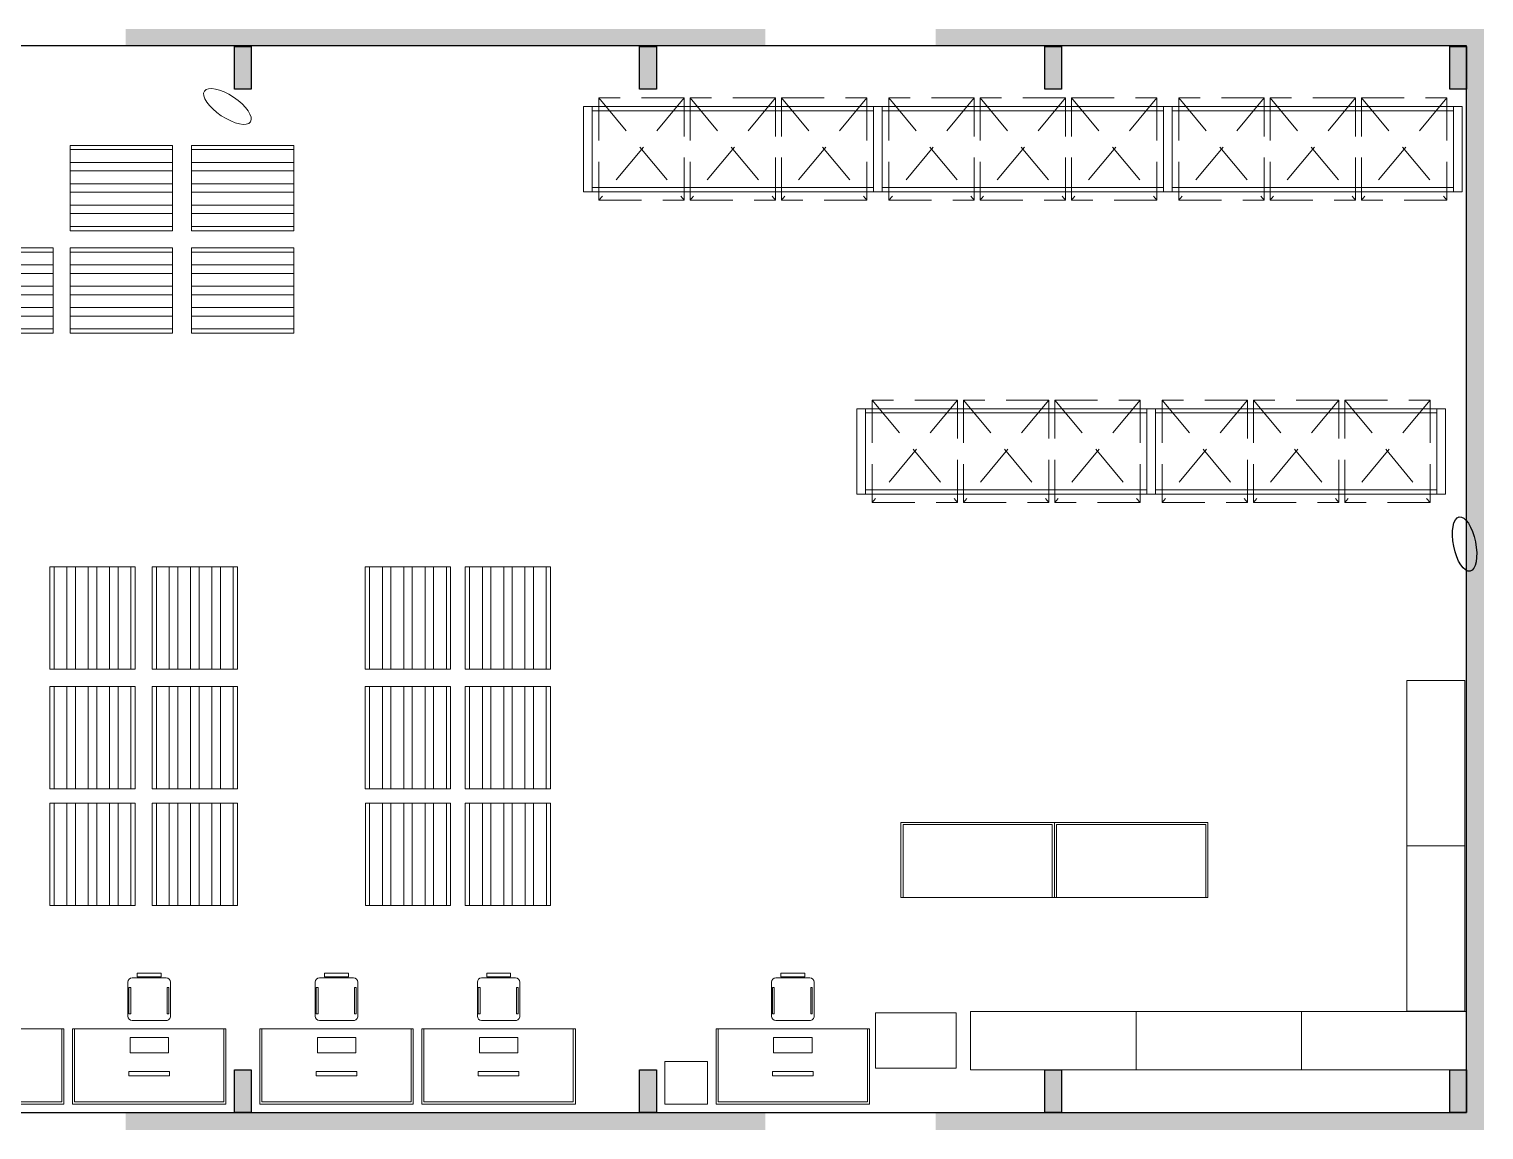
# Model space of a CAD drawing. Header units: millimetres. Extents: x 106 to 150.3, y 96.8 to 110.4.
# Drawn here: x 133.28 to 150.34, y 97.55 to 110.45 of the extents above; entities that cross this region are included whole.
import ezdxf

# ---------------------------------------------------------------- set-up
doc = ezdxf.new("R2010")
doc.units = ezdxf.units.MM
doc.linetypes.add('CONTINUA', pattern=[0])
doc.linetypes.add('DASHED', pattern=[0.75, 0.5, -0.25])
doc.layers.add('Hatch Muros', color=8, linetype='Continuous', true_color=0x817e7e)
doc.layers.add('Mobiliario', color=252, linetype='Continuous', lineweight=15)
doc.layers.add('MUEBLES', color=252, linetype='CONTINUA', lineweight=15)
doc.layers.add('PDF2_Geometry', color=7, linetype='Continuous')

# ---------------------------------------------------------------- blocks, each defined once
blk = doc.blocks.new('A$C5AA56A8C')
for p, q in [((0, 1.2), (1, 1.2)), ((0, 0), (0, 1.2)), ((0.05, 1.2), (0.05, 0)), ((0.2, 0), (0.2, 1.2)), ((0.3, 1.2), (0.3, 0)), ((0.45, 0), (0.45, 1.2)), ((0.55, 1.2), (0.55, 0)), ((0.7, 0), (0.7, 1.2)), ((0.8, 1.2), (0.8, 0)), ((0.95, 0), (0.95, 1.2)), ((1, 1.2), (1, 0)), ((1, 0), (0, 0)), ((0.1, 0), (0.25, 0))]:
    blk.add_line(p, q)
blk = doc.blocks.new('A$C0D016993')
at = {"linetype": 'DASHED'}
for points in [[(0, 1.2), (1, 1.2), (1, 0), (0, 0), (0, 1.2)], [(0, 1.2), (1, 0)], [(1, 1.2), (0, 0)]]:
    blk.add_lwpolyline(points, dxfattribs=at)
blk = doc.blocks.new('m3bblock')
at = {"layer": 'MUEBLES'}
for points in [[(-749.171764, 662.79461), (-749.071764, 662.79461), (-749.071764, 661.79461), (-749.171764, 661.79461)], [(-749.171764, 662.79461), (-749.071764, 662.79461), (-749.071764, 661.79461), (-749.171764, 661.79461)], [(-749.071764, 662.74461), (-745.771764, 662.74461), (-745.771764, 662.79461), (-749.071764, 662.79461)], [(-745.771764, 662.79461), (-745.671764, 662.79461), (-745.671764, 661.79461), (-745.771764, 661.79461)], [(-745.771764, 662.79461), (-745.671764, 662.79461), (-745.671764, 661.79461), (-745.771764, 661.79461)], [(-749.071764, 661.84461), (-745.771764, 661.84461), (-745.771764, 661.79461), (-749.071764, 661.79461)]]:
    blk.add_lwpolyline(points, close=True, dxfattribs=at)
at = {"layer": 'MUEBLES', "rotation": 180}
for p in [(-747.991764, 662.89461), (-746.921764, 662.89461)]:
    blk.add_blockref('A$C0D016993', p, dxfattribs=at)
at = {"layer": 'MUEBLES', "xscale": -1, "rotation": 180}
blk.add_blockref('A$C0D016993', (-746.851764, 662.89461), dxfattribs=at)
blk = doc.blocks.new('mesa_trabajo_1.80x.83')
blk.add_lwpolyline([(0, 0.88), (-1.8, 0.88), (-1.8, 0), (0, 0)], close=True)
blk.add_lwpolyline([(-1.775, 0.88), (-1.775, 0.025), (-0.025, 0.025), (-0.025, 0.88)])
blk = doc.blocks.new('IRI-OCASA-Layout R 9$0$OCA_SILLA')
at = {"linetype": 'Continuous'}
for p, q in [((0.0549, 0.05), (0.0549, 0.4483)), ((0.1049, 0.4983), (0.5023, 0.4983)), ((0.5523, 0.4483), (0.5523, 0.05)), ((0.5023, 0), (0.1049, 0))]:
    blk.add_line(p, q, dxfattribs=at)
for points in [[(0, 0.1087), (0, 0.3889), (0.0427, 0.3889), (0.0427, 0.1087)], [(0.1654, 0.4663), (0.1654, 0.4876), (0.4749, 0.4876), (0.4749, 0.4663)], [(0.1681, 0.0207), (0.1681, 0.0394), (0.4749, 0.0394), (0.4749, 0.0207)]]:
    blk.add_lwpolyline(points, close=True, dxfattribs=at)
for centre, start, end in [((0.1049, 0.4483), 90, 180), ((0.5023, 0.4483), 0, 90), ((0.1049, 0.05), 180, 270), ((0.5023, 0.05), 270, 0)]:
    blk.add_arc(centre, 0.05, start, end, dxfattribs=at)

msp = doc.modelspace()

# ---------------------------------------------------------------- linework, layer by layer
msp.add_lwpolyline([(150.131047, 110.251896), (116.935143, 110.251896), (116.935143, 97.748308), (150.131047, 97.748308)], close=True)
msp.add_ellipse((150.110292, 104.411981), major_axis=(0.06376, -0.318501), ratio=0.400297)
at = {"layer": 'Hatch Muros'}
for points in [[(135.687112, 110.245387), (135.883966, 110.245387), (135.883966, 109.743726), (135.687112, 109.743726)], [(140.437018, 110.245387), (140.633872, 110.245387), (140.633872, 109.743726), (140.437018, 109.743726)], [(145.186923, 110.245387), (145.383778, 110.245387), (145.383778, 109.743726), (145.186923, 109.743726)], [(149.936829, 110.245387), (150.133684, 110.245387), (150.133684, 109.743726), (149.936829, 109.743726)], [(135.687112, 98.249969), (135.883966, 98.249969), (135.883966, 97.748308), (135.687112, 97.748308)], [(140.437018, 98.249969), (140.633872, 98.249969), (140.633872, 97.748308), (140.437018, 97.748308)], [(145.186923, 98.249969), (145.383778, 98.249969), (145.383778, 97.748308), (145.186923, 97.748308)], [(149.936829, 98.249969), (150.133684, 98.249969), (150.133684, 97.748308), (149.936829, 97.748308)]]:
    msp.add_lwpolyline(points, close=True, dxfattribs=at)
for points in [[(141.91025, 110.448591), (134.410733, 110.448591), (141.91025, 110.245387)], [(134.410733, 110.448591), (141.91025, 110.245387), (134.410733, 110.245387)], [(150.336888, 110.448591), (143.910545, 110.448591), (150.336888, 110.245387)], [(143.910545, 110.448591), (150.336888, 110.245387), (143.910545, 110.245387)], [(135.883966, 110.245387), (135.687112, 110.245387), (135.883966, 109.743726)], [(135.687112, 110.245387), (135.883966, 109.743726), (135.687112, 109.743726)], [(140.633872, 110.245387), (140.437018, 110.245387), (140.633872, 109.743726)], [(140.437018, 110.245387), (140.633872, 109.743726), (140.437018, 109.743726)], [(145.383778, 110.245387), (145.186923, 110.245387), (145.383778, 109.743726)], [(145.186923, 110.245387), (145.383778, 109.743726), (145.186923, 109.743726)], [(150.133684, 110.245387), (149.936829, 110.245387), (150.133684, 109.743726)], [(149.936829, 110.245387), (150.133684, 109.743726), (149.936829, 109.743726)], [(150.336888, 110.245387), (150.133684, 110.245387), (150.336888, 109.743726)], [(150.133684, 110.245387), (150.336888, 109.743726), (150.133684, 109.743726)], [(150.336888, 109.743726), (150.133684, 109.743726), (150.336888, 98.364272)], [(150.133684, 109.743726), (150.336888, 98.364272), (150.133684, 98.364272)], [(150.336888, 98.364272), (150.133684, 98.364272), (150.336888, 97.748308)], [(150.133684, 98.364272), (150.336888, 97.748308), (150.133684, 97.748308)], [(135.883966, 98.249969), (135.687112, 98.249969), (135.883966, 97.748308)], [(135.687112, 98.249969), (135.883966, 97.748308), (135.687112, 97.748308)], [(140.633872, 98.249969), (140.437018, 98.249969), (140.633872, 97.748308)], [(140.437018, 98.249969), (140.633872, 97.748308), (140.437018, 97.748308)], [(145.383778, 98.249969), (145.186923, 98.249969), (145.383778, 97.748308)], [(145.186923, 98.249969), (145.383778, 97.748308), (145.186923, 97.748308)], [(150.133684, 98.249969), (149.936829, 98.249969), (150.133684, 97.748308)], [(149.936829, 98.249969), (150.133684, 97.748308), (149.936829, 97.748308)], [(141.91025, 97.748308), (134.410733, 97.748308), (141.91025, 97.545103)], [(134.410733, 97.748308), (141.91025, 97.545103), (134.410733, 97.545103)], [(150.336888, 97.748308), (143.910545, 97.748308), (150.336888, 97.545103)], [(143.910545, 97.748308), (150.336888, 97.545103), (143.910545, 97.545103)]]:
    msp.add_solid(points, dxfattribs=at)
at = {"layer": 'Mobiliario'}
for points in [[(134.462112, 98.628308), (134.912112, 98.628308), (134.912112, 98.448308), (134.462112, 98.448308), (134.462112, 98.628308)], [(136.658966, 98.628308), (137.108966, 98.628308), (137.108966, 98.448308), (136.658966, 98.448308), (136.658966, 98.628308)], [(138.558966, 98.628308), (139.008966, 98.628308), (139.008966, 98.448308), (138.558966, 98.448308), (138.558966, 98.628308)], [(142.008872, 98.628308), (142.458872, 98.628308), (142.458872, 98.448308), (142.008872, 98.448308), (142.008872, 98.628308)]]:
    msp.add_lwpolyline(points, dxfattribs=at)
for points in [[(141.233872, 98.348308), (140.733872, 98.348308), (140.733872, 97.848308), (141.233872, 97.848308)], [(134.448404, 98.22935), (134.925819, 98.22935), (134.925819, 98.17935), (134.448404, 98.17935)], [(136.645258, 98.22935), (137.122674, 98.22935), (137.122674, 98.17935), (136.645258, 98.17935)], [(138.545258, 98.22935), (139.022674, 98.22935), (139.022674, 98.17935), (138.545258, 98.17935)], [(141.995164, 98.22935), (142.47258, 98.22935), (142.47258, 98.17935), (141.995164, 98.17935)]]:
    msp.add_lwpolyline(points, close=True, dxfattribs=at)
msp.add_ellipse((135.604213, 109.541756), major_axis=(0.270299, -0.180129), ratio=0.400297, dxfattribs=at)
at = {"layer": 'PDF2_Geometry', "lineweight": 5}
for points in [[(149.432818, 100.87503), (150.114569, 100.87503), (150.114569, 102.811967), (149.432818, 102.811967)], [(149.432818, 98.938092), (150.114569, 98.938092), (150.114569, 100.87503), (149.432818, 100.87503)], [(143.201486, 98.269084), (144.15084, 98.269084), (144.15084, 98.918977), (143.201486, 98.918977)], [(144.316499, 98.249969), (146.259808, 98.249969), (146.259808, 98.93172), (144.316499, 98.93172)], [(146.259808, 98.249969), (148.196746, 98.249969), (148.196746, 98.93172), (146.259808, 98.93172)], [(148.196746, 98.249969), (150.133684, 98.249969), (150.133684, 98.93172), (148.196746, 98.93172)]]:
    msp.add_lwpolyline(points, close=True, dxfattribs=at)

# ---------------------------------------------------------------- block references
at = {"layer": 'Mobiliario', "xscale": -1}
for name, p, rotation in [('m3bblock', (888.952814, 771.336251), 180), ('m3bblock', (892.352814, 771.336251), 180), ('m3bblock', (895.752814, 771.336251), 180), ('m3bblock', (892.156892, 767.79364), 180), ('m3bblock', (895.556892, 767.79364), 180), ('mesa_trabajo_1.80x.83', (145.300946, 101.149004), 180), ('mesa_trabajo_1.80x.83', (147.100946, 101.149004), 180), ('mesa_trabajo_1.80x.83', (131.887112, 97.848308), 360), ('mesa_trabajo_1.80x.83', (133.787112, 97.848308), 360), ('mesa_trabajo_1.80x.83', (135.983966, 97.848308), 360), ('mesa_trabajo_1.80x.83', (137.883966, 97.848308), 360), ('mesa_trabajo_1.80x.83', (141.333872, 97.848308), 360)]:
    msp.add_blockref(name, p, dxfattribs=dict(at, rotation=rotation))
at = {"layer": 'Mobiliario'}
for p, rotation in [((134.959057, 108.085491), 90), ((134.959057, 108.085491), 90), ((136.382533, 108.085491), 90), ((136.382533, 108.085491), 90), ((133.559057, 106.885491), 90), ((134.959057, 106.885491), 90), ((134.959057, 106.885491), 90), ((136.382533, 106.885491), 90), ((136.382533, 106.885491), 90), ((134.52122, 104.14411), 180), ((135.72122, 104.14411), 180), ((138.22122, 104.14411), 180), ((139.393284, 104.14411), 180), ((134.52122, 102.74411), 180), ((135.72122, 102.74411), 180), ((138.22122, 102.74411), 180), ((139.393284, 102.74411), 180), ((134.521585, 101.374072), 180), ((135.721585, 101.374072), 180), ((138.221585, 101.374072), 180), ((139.39365, 101.374072), 180)]:
    msp.add_blockref('A$C5AA56A8C', p, dxfattribs=dict(at, rotation=rotation))
at = {"layer": 'Mobiliario', "extrusion": (0, 0, -1), "zscale": -1, "rotation": 270}
for p in [(-134.936262, 99.380608), (-137.133116, 99.380608), (-139.033116, 99.380608), (-142.483022, 99.380608)]:
    msp.add_blockref('IRI-OCASA-Layout R 9$0$OCA_SILLA', p, dxfattribs=at)

doc.saveas('drawing.dxf')
